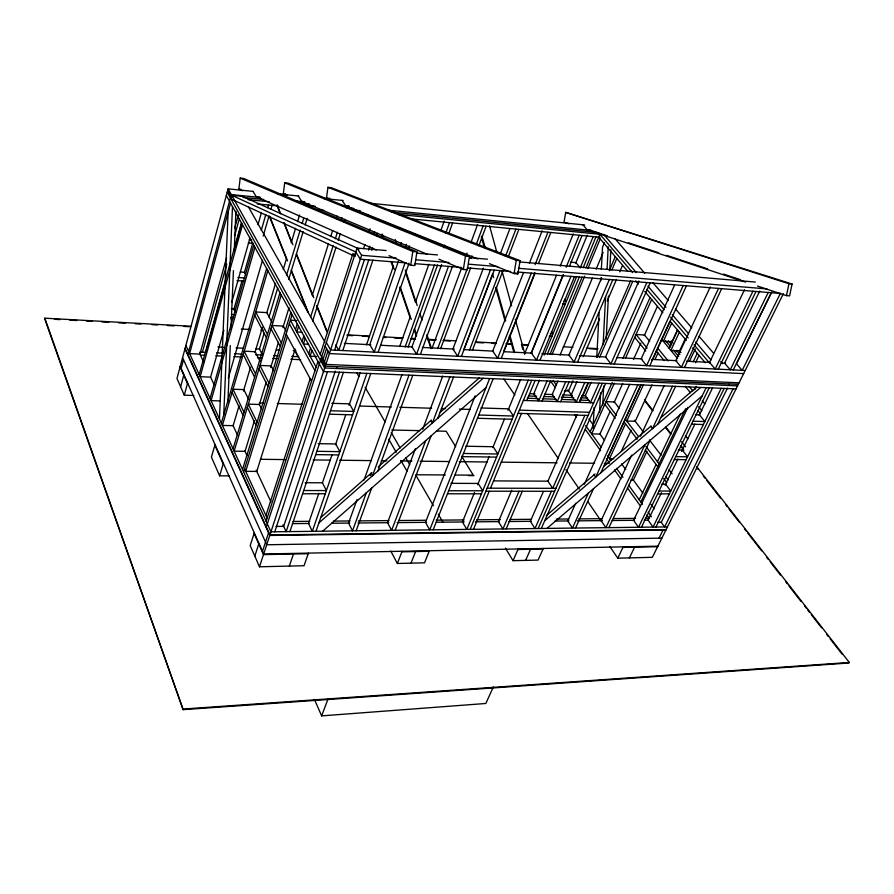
<?xml version="1.0" encoding="UTF-8"?>
<svg xmlns="http://www.w3.org/2000/svg" width="894" height="894" viewBox="0 0 894 894"><rect width="100%" height="100%" fill="white"/><g stroke="black" fill="none" stroke-linecap="round" stroke-linejoin="round"><path stroke-width="1.34" d="M219.466 419.018L228.126 212.124M223.757 414.917L232.485 206.659M227.881 402.512L230.272 345.587M230.965 328.925L233.423 270.603M234.239 251.248L235.915 211.152M593.057 428.371L594.152 407.463M596.767 357.276L599.103 312.676M600.768 280.615L600.913 277.822M601.349 269.463L602.522 247.157L604.366 242.732M599.561 412.302L600.589 392.824M603.137 344.134L605.607 296.83M607.071 269.005L608.233 246.755M602.69 405.451L603.707 385.996M606.188 338.759L608.423 296.059M609.764 270.39L610.848 249.728M231.758 195.317L231.3 199.116L355.108 256.433L355.745 251.952L231.758 195.317L242.542 196.389L359.153 248.979M242.442 190.746L238.843 189.159L240.207 178.118L243.682 178.487L416.917 251.817L414.838 265.563L410.715 265.239L389.035 255.639M287.086 195.272L283.309 193.674L284.728 182.801L288.103 183.158L469.462 256.332L467.316 269.809L463.349 269.485L438.976 259.226M331.316 199.999L326.489 198.066L327.953 187.349L331.227 187.695L520.096 260.679L517.883 273.899L514.061 273.598L489.465 263.685M410.715 265.239L412.793 251.471L240.207 178.118M463.349 269.485L465.495 255.986L284.728 182.801M514.061 273.598L516.274 260.344L327.953 187.349M757.464 286.046L786.485 295.623L789.592 295.88L792.073 284.013L565.712 212.381L564.013 222.181L569.02 223.835M786.485 295.623L788.966 283.744L792.073 284.013M191.148 326.254L44.823 318.186L44.7 318.767L183.136 709.668L848.987 662.99L849.3 662.465L696.728 466.724M253.058 191.383L228.115 188.857L176.967 378.486L184.287 395.17L193.83 395.483M181.158 368.417L183.516 359.69M187.885 354.516L230.395 197.909M180.61 386.778L183.751 375.201M230.563 203.161L189.629 353.622L199.921 354.102L226.54 257.74M184.287 395.17L187.628 382.99M234.675 228.294L238.363 214.906M202.379 352.214L226.797 264.065M234.563 236.016L239.38 218.65M199.183 374.575L241.414 222.818M225.836 280.336L205.788 352.37L199.809 352.091M235.122 246.99L241.805 222.986M242.509 224.819L200.155 376.709L210.604 377.112L223.869 330.244M231.825 302.127L250.029 237.849M231.077 319.27L231.837 316.599M233.725 309.939L242.073 280.627M244.353 272.625L252.7 243.313M258.008 224.662L261.428 212.66M210.068 398.411L253.773 245.224M254.924 247.303L211.073 400.624L220.337 400.914M261.272 230.417L265.864 214.381M267.775 207.71L268.546 205.028M263.205 236.061L268.971 216.046M270.893 209.375L272.044 205.374M228.283 378.173L262.512 260.277M215.052 444.631L211.409 457.069L219.622 475.82L229.11 475.876M221.343 423.141L266.635 268.513M267.82 270.67L222.394 425.432L233.144 425.678L239.078 405.742M243.436 391.125L250.566 367.199M254.924 352.582L262.445 327.338M266.803 312.71L275.52 283.476M219.622 475.82L223.355 463.315M264.199 333.104L259.439 349.018L262.512 355.019M268.971 317.18L277.699 287.991M283.264 269.418L286.438 258.813M291.209 242.889L295.579 228.294M297.557 221.667L299.546 215.029M233.055 448.788L280.001 292.729M286.549 275.229L300.183 230.015M302.183 223.366L303.781 218.047M281.241 294.975L234.139 451.168L245.045 451.325L254.41 420.739M288.695 279.464L303.167 231.647M305.178 224.997L307.19 218.359M259.294 404.781L266.211 382.174M270.692 367.546L278.425 342.29M282.895 327.662L289.008 307.715M242.509 469.506L290.818 312.341M243.626 471.965L292.103 314.654M287.387 336.412L245.705 471.339L256.757 471.429L295.154 349.006M295.534 329.629L297.277 324.03M298.585 326.388L296.842 331.998L302.004 332.277M312.308 295.266L328.467 243.738M330.948 235.815L332.613 230.529M336.345 218.639L337.172 216.002M183.136 709.668L44.823 318.186M302.083 341.564L303.859 335.943M310.643 316.957L333.216 245.448M335.317 238.821L337.407 232.205M341.162 220.282L342 217.633M305.189 338.345L303.401 343.978L308.609 344.246M312.609 321.125L336.099 247.057M338.189 240.441L340.29 233.826M344.067 221.924L344.905 219.276M308.743 353.733L310.553 348.079M311.905 350.537L310.095 356.192L316.655 356.494M254.287 532.846L250.197 545.586L259.495 566.796L304.049 565.723L308.43 553.107M265.931 515.503L310.173 378.698M254.812 556.124L258.757 543.954M266.121 521.247L317.94 361.455M320.253 354.326L352.974 253.438L354.482 255.829M266.311 526.991L320.488 360.405M321.069 358.639L357.008 248.063L386.152 250.543M323.047 359.343L326.567 348.537M262.501 551.319L268.558 532.79M324.444 361.858L327.975 351.051M363.601 248.487L364.897 244.531M369.211 231.378L370.071 228.741M259.495 566.796L361.623 255.293L357.008 248.063M274.771 531.796L327.506 371.714M334.613 350.146L364.461 259.528M368.529 250.152L369.837 246.196M373.748 234.317L374.62 231.68M371.736 250.421L372.608 247.794M376.542 235.927L377.413 233.3M368.753 259.875L338.792 350.347L335.719 344.995M335.272 371.122L283.666 526.365L276.112 526.443M336.647 368.496L337.239 366.708M342.793 350.549L372.854 260.21M339.429 372.217L286.125 531.651L282.962 524.867M289.902 531.606L343.385 372.385M289.354 566.081L293.467 554.012M366.495 344.905L393.36 266.244M400.523 245.269L401.417 242.643M318.856 493.276L308.508 523.482L312.308 531.327L366.886 373.379M303.692 490.527L326.388 490.56L322.443 482.805L331.909 455.191M335.507 444.687L345.866 414.481M349.018 405.295L360.26 372.463M398.489 260.925L369.781 344.693L374.228 352.113L405.071 262.847M405.63 246.878L406.535 244.252M408.323 248.465L409.228 245.85M316.007 531.282L370.764 373.536M378.128 352.303L409.072 263.171M399.663 346.548L410.324 316.498M415.431 302.127L428.874 264.233M440.932 230.261L444.173 221.12M405.105 347.051L434.562 264.535M445.793 233.11L449.526 222.628M408.089 347.207L437.613 264.792M443.715 247.783L444.653 245.168M448.866 233.401L452.621 222.93M357.019 499.59L348.571 523.091L352.527 530.824L366.305 492.829M364.059 480.011L402.099 374.295M441.591 264.546L411.966 346.894L416.582 354.214L448.442 266.378M370.239 475.619L371.122 473.183L372.507 475.731L408.994 375.145M356.125 530.779L371.669 488.124M377.916 470.97L412.76 375.301M420.37 354.404L452.319 266.691M432.081 348.157L461.796 267.407M466.109 255.684L467.07 253.08M470.903 242.654L477.608 224.428M437.68 348.615L467.651 267.675M471.037 258.534L472.01 255.919M476.357 244.174L483.118 225.891M440.608 348.761L470.635 267.921M478.871 245.749L486.135 226.193M415.386 448.743L387.538 522.711L391.65 530.332L425.689 440.63M422.706 429.276L442.731 376.072M483.397 268.055L452.923 349.029L457.706 356.259L490.493 269.809M449.883 376.866L432.372 423.007L430.863 420.538M493.343 686.938L485.844 703.477L321.628 715.882L328.042 698.974M463.774 349.722L492.449 274.402M500.372 253.628L509.759 228.953M395.159 530.298L431.132 435.847M437.859 418.18L453.537 377.022M461.382 356.438L494.259 270.122M469.529 350.135L499.958 270.737M505.445 256.422L515.916 229.087M472.39 350.292L502.864 270.971M508.362 256.679L518.855 229.367M429.377 550.704L424.538 562.818L397.372 563.477L402.099 551.252M475.139 395.874L425.488 522.342L429.735 529.863L489.61 378.542M523.504 272.67L492.717 351.096L497.645 358.237L531.315 273.139M411.017 563.153L415.576 551.564M529.404 263.182L542.144 230.797M535.093 264.646L547.944 232.194M503.97 350.47L534.858 272.67M538.456 263.596L550.816 232.474M433.154 529.818L493.164 378.698M501.221 358.416L534.97 273.441M524.543 354.035L556.515 275.229M560.192 266.177L573.289 233.882M531.07 353.219L562.996 274.994M566.137 267.295L579.223 235.245M474.502 492.449L462.444 521.973L466.824 529.404L528.231 380.173M477.642 484.749L489.174 456.51M492.84 447.525L504.372 419.286M508.038 410.301L520.621 379.492M563.41 274.704L531.394 353.119L536.467 360.159L570.942 276.369M569.456 266.256L582.039 235.513M575.58 263.507L587.213 235.245M470.143 529.36L531.695 380.319M539.942 360.338L574.496 276.659M544.178 355.074L576.675 276.525M580.407 267.507L593.191 236.597M473.462 529.315L489.253 491.197M490.504 488.18L521.47 413.453M526.823 400.534L535.137 380.464M547.407 353.935L579.424 276.749M583.167 267.742L595.974 236.865M539.44 380.14L533.74 393.841L538.713 400.948L547.083 380.967M550.101 354.069L582.173 276.972M585.916 267.976L599.941 234.262L398.478 214.448M551.989 354.616L584.676 276.179M587.894 268.457L600.22 238.888M560.057 355.041L592.364 278.135M596.13 269.161L603.137 252.499M542.099 401.06L550.492 381.112M557.957 380.922L552.19 394.533L557.23 401.585L565.701 381.749M601.595 277.911L568.908 355.074L574.116 362.036L609.35 279.509M511.726 490.258L498.439 521.627L502.942 528.946L519.045 491.242M609.272 270.737L615.273 256.623M611.876 269.988L616.804 258.433M506.183 528.913L522.308 491.242M560.572 401.708L569.065 381.894M577.49 362.204L612.792 279.788M572.92 380.822L568.55 390.98L564.494 390.823M583.279 356.706L599.628 318.633M607.216 300.987L616.469 279.464M619.732 271.854L622.459 265.518M576.921 381.727L571.098 395.237L576.194 402.244L584.754 382.554M597.226 357.455L630.683 280.615M579.491 402.356L588.073 382.688M582.43 396.701L588.52 382.733M599.595 357.343L632.829 281.174M543.284 548.447L538.076 560.091L513.055 560.683L518.185 548.95M543.373 491.555L530.365 521.314L534.981 528.555L551.397 491.275M576.976 414.727L547.921 481.173L552.693 488.336L584.855 415.341M591.135 382.33L585.268 395.763L590.409 402.736L599.036 383.157M638.908 280.973L605.573 356.985L610.904 363.858L646.831 282.56M538.143 528.51L602.31 383.291M525.616 560.382L530.544 549.251M541.295 528.477L605.584 383.425M614.189 364.026L650.173 282.839M590.174 431.869L612.189 382.464M622.917 358.405L650.016 297.601M614.279 383.191L591.627 433.892L599.919 434.082L610.155 411.341M625.61 357.835L651.659 299.535M614.133 402.501L622.671 383.548M633.477 359.544L640.864 343.128M644.283 335.552L657.358 306.497M575.747 503.233L567.712 520.945L572.439 528.086L588.464 492.985M584.341 484.246L629.644 384.275M674.501 285.287L641.177 358.84L646.608 365.635L683.184 285.532M637.869 384.789L595.672 477.206L594.018 474.848M607.998 456.577L641.02 384.431M652.028 360.383L669.986 321.158L686.324 340.413M575.512 528.052L593.56 488.638M600.802 472.814L641.054 384.923M649.815 365.791L686.436 285.789M625.521 423.79L609.518 458.667L613.709 458.734M643.535 384.509L626.783 421.029L635.232 421.275L652.061 384.878M655.101 359.321L657.984 353.029M671.685 323.159L663.359 341.318L671.964 341.832L677.54 329.763M621.341 451.336L631.097 430.226M669.226 348.392L677.652 330.188M679.373 332.21L670.925 350.448L679.563 350.929L685.217 338.815M631.678 455.102L601.059 520.621L605.886 527.672L644.887 444.843M640.506 436.194L664.063 385.795M710.283 286.907L675.819 360.651L681.362 367.356L718.53 288.416M672.467 386.253L652.519 428.617L650.754 426.326M608.881 527.628L650.05 440.429M657.727 424.169L675.573 386.376M684.48 367.512L721.693 288.673M689.598 361.031L695.353 348.861M646.965 451.314L633.377 480.056L630.952 480.044M693.185 361.869L697.253 353.298M695.532 362.752L699.03 355.399M639.188 499.791L656.107 464.478M657.448 461.695L680.278 414.067M640.797 502.015L685.631 408.714M694.75 389.728L696.359 386.387M687.933 407.351L633.578 520.308L638.506 527.259L706.171 387.672M744.501 289.79L709.557 362.405L715.2 369.032L752.927 291.221M783.367 293.701L652.329 557.331L617.754 558.169L623.207 546.86M641.434 527.225L709.188 387.795M718.24 369.188L756 291.466M629.387 557.89L634.606 547.173M661.471 492.717L648.094 520.163L653.056 527.08L721.179 388.298M665.114 485.23L677.887 459.024M681.53 451.537L694.906 424.091M699.164 415.352L712.54 387.907M759.744 291.042L724.587 363.188L730.275 369.781L768.225 292.461M655.95 527.047L724.174 388.421M733.27 369.926L771.276 292.718M771.824 292.036L736.5 363.813L742.21 370.373L780.35 293.456M728.655 385.493L729.415 383.962M727.481 388.119L661.247 522.342L657.559 522.375M659.012 538.188L663.024 530.086M733.08 388.801L664.588 526.935L661.012 522.018M320.756 517.548L371.926 472.468M378.184 466.947L431.444 420.024M439.792 412.67L479.475 377.704M318.912 522.923L483.173 378.274M322.667 531.192L486.034 387.594M546.335 515.626L595.058 473.965M603.528 466.713L651.19 425.957M660.722 417.811L696.739 387.013M544.714 520.755L700.706 387.437M546.96 528.399L702.148 395.975M183.348 709.02L849.3 662.465M657.872 546.178L263.696 554.001L180.242 366.361M308.218 553.71L263.495 554.615L254.097 533.461M401.875 551.833L429.142 551.285M517.939 549.508L543.038 549.005M622.95 547.407L657.615 546.703M661.873 538.143L266.725 544.77L182.588 357.634M666.108 529.617L269.932 534.958L185.092 348.381M665.896 530.041L269.776 535.461L184.969 348.85M667.46 526.901L270.96 531.841L185.885 345.43M292.461 523.638L309.212 523.471M331.551 523.258L349.699 523.079M358.081 522.99L388.801 522.699M397.171 522.61L426.494 522.331M436.261 522.23L464.187 521.962M475.362 521.85L499.098 521.615M508.865 521.526L531.204 521.303M554.939 521.068L568.908 520.934M577.278 520.856L602.411 520.61M612.189 520.509L634.528 520.297M644.295 520.196L648.485 520.163M293.098 521.47L309.76 521.314M333.384 521.101L350.046 520.956M358.382 520.878L388.946 520.599M398.668 520.52L426.449 520.263M436.171 520.174L464.075 519.928M476.647 519.816L500.383 519.593M510.161 519.503L531.114 519.313M556.247 519.09L568.819 518.978M578.597 518.889L602.321 518.676M613.418 518.576L635.612 518.375M645.323 518.285L649.491 518.252M302.619 493.745L325.293 493.745M447.458 493.79L481.464 493.801M657.649 493.868L669.36 493.868M448.665 490.739L482.704 490.784L478.167 483.442L451.034 483.33M659.023 491.041L670.735 491.052L665.617 484.202L661.716 484.19M485.911 491.197L554.593 491.287M487.152 488.18L555.889 488.336M493.555 480.894L548.357 481.173M305.167 482.726L322.443 482.805M416.012 474.759L445.346 474.96M455.113 475.038L473.272 475.161L461.55 456.175M468.411 475.608L473.988 475.653M260.4 459.292L285.409 459.594M313.191 459.918L329.864 460.119M339.586 460.231L371.535 460.611M381.257 460.734L386.823 460.801M400.713 460.958L411.843 461.092M420.225 461.192L449.559 461.539M459.326 461.662L487.264 461.986M501.232 462.153L557.096 462.813M569.612 462.969L594.588 463.26M604.31 463.383L608.468 463.427M315.761 454.621L338.703 454.934M462.209 456.633L496.572 457.102M674.333 459.538L686.134 459.695M316.867 451.302L339.832 451.649L335.753 443.972L318.264 443.67M463.461 453.481L497.846 453.996L493.164 446.721L465.752 446.24M675.741 456.622L687.553 456.8L682.278 450.017L678.345 449.95M391.728 430.014L419.644 430.64M436.395 431.02L446.162 431.243L455.683 446.676M330.489 410.759L353.733 411.43L349.498 403.853L331.808 403.306M478.737 415.028L513.469 416.034L508.63 408.849L480.938 407.977M692.962 421.197L704.863 421.543L699.421 414.827L695.465 414.704M329.338 414.19L352.56 414.838M477.441 418.28L512.15 419.241M691.509 424.192L703.399 424.516M518.051 413.352L588.107 415.442M519.38 410.134L589.492 412.302M259.316 402.959L263.495 403.082M277.408 403.507L302.463 404.278M359.522 406.032L391.46 407.016M399.774 407.273L431.634 408.245M441.334 408.547L445.491 408.67M459.348 409.094L470.423 409.441M527.248 398.221L538.266 398.612M542.39 398.758L556.157 399.249M561.667 399.45L575.434 399.931M579.558 400.076L589.191 400.423M523.392 400.411L593.672 402.848M529.46 393.684L534.958 393.885M544.569 394.243L552.805 394.556M562.427 394.913L572.037 395.271M581.648 395.629L585.771 395.785M528.354 395.953L536.601 396.243M543.485 396.5L554.481 396.902M561.354 397.148L573.724 397.595M580.608 397.841L587.481 398.098M736.03 388.924L323.505 371.546L226.327 195.484M737.55 385.873L324.678 367.97L227.221 192.176M739.07 382.822L325.852 364.383L228.115 188.857M738.31 384.353L325.271 366.182L321.058 358.617M216.549 352.873L223.511 353.197M234.653 353.722L241.615 354.046M255.55 354.694L261.126 354.963M273.653 355.544L277.833 355.745M291.768 356.393L298.73 356.717M200.412 355.097L204.592 355.287M215.722 355.79L222.684 356.114M233.815 356.628L242.173 357.008M257.483 357.712L261.651 357.902M272.793 358.405L276.972 358.606M290.885 359.243L300.63 359.69M217.946 346.995L223.522 347.263M236.061 347.878L243.034 348.213M255.572 348.828L259.752 349.029M276.481 349.845L279.274 349.99M293.21 350.66L295.992 350.806M743.652 373.614L329.394 353.566L325.148 346.045M745.183 370.518L330.59 349.945L326.332 342.424M344.413 343.363L370.842 344.749M380.576 345.252L412.57 346.917M422.303 347.431L454.297 349.096M464.042 349.61L493.242 351.13M504.372 351.711L532.198 353.164M541.932 353.666L569.757 355.119M579.491 355.622L605.92 357.008M617.05 357.578L642.082 358.885M651.827 359.399L676.859 360.695M686.592 361.21L710.238 362.439M721.369 363.02L725.548 363.243M241.313 329.014L249.672 329.473M260.825 330.087L263.607 330.244M347.218 334.848L369.513 336.077M383.448 336.848L402.959 337.921M411.318 338.39L415.498 338.614M428.047 339.307L436.406 339.765M443.368 340.156L455.918 340.849M475.418 341.921L496.326 343.072M506.082 343.609L511.659 343.922M521.403 344.458L528.376 344.838M563.209 346.76L572.965 347.297M586.9 348.068L598.052 348.682M54.456 319.303L60.021 319.605M69.777 320.141L76.75 320.533M86.495 321.069L92.071 321.371M101.827 321.907L108.789 322.287M118.544 322.823L125.518 323.203M135.262 323.74L140.839 324.053M151.98 324.667L157.556 324.969M167.312 325.505L174.274 325.885M184.03 326.422L189.606 326.723M347.051 335.373L352.627 335.686M362.372 336.222L369.345 336.602M383.28 337.373L386.063 337.519M394.422 337.977L401.384 338.368M411.139 338.904L415.319 339.128M427.857 339.821L434.83 340.201M443.189 340.659L450.151 341.039M476.625 342.491L483.598 342.883M491.957 343.341L496.136 343.564M508.675 344.257L511.457 344.413M523.996 345.095L528.175 345.33M589.481 348.694L596.454 349.085M296.808 320.611L290.382 320.231L316.096 367.132M230.764 317.504L233.49 317.661M549.195 336.2L551.911 336.368M231.613 314.487L234.351 314.654M550.291 333.529L553.017 333.697L551.397 331.518M231.322 308.665L234.038 308.832L235.871 312.419M237.893 277.52L244.811 278.012M563.701 301.032L566.45 301.222L564.784 299.077M237.022 280.615L243.928 281.107M562.572 303.77L565.321 303.96M240.307 272.022L244.442 272.324L245.694 274.681M406.256 262.937L360.338 259.193L355.745 251.952M414.604 263.618L460.533 267.362M467.484 267.932L510.619 271.452M517.581 272.022L780.585 293.478M248.297 242.956L253.527 243.392M361.623 255.293L396.321 258.165M415.755 259.785L449.067 262.545M468.501 264.155L497.656 266.58M518.475 268.301L766.951 288.918M412.793 251.471L416.917 251.817M465.495 255.986L469.462 256.332M516.274 260.344L520.096 260.679M416.682 253.147L437.501 254.924M469.417 257.651L487.453 259.193M519.38 261.908L755.296 282.046M249.202 239.76L251.817 239.983M570.428 262.143L575.948 262.624L580.24 267.909M257.26 203.933L278.079 205.955M316.934 209.744L323.885 210.414M364.126 214.325L368.294 214.728M411.318 218.918L600.086 237.268M243 197.451L263.786 199.507M299.814 203.072L309.525 204.033M346.19 207.654L353.868 208.414M392.053 212.191L596.387 232.406M248.085 199.653L269.295 201.742M306.262 205.374L315.135 206.246M353.365 210.012L360.293 210.693M253.024 191.372L256.354 196.915L259.897 197.261M298.216 195.954L301.725 201.429L304.005 201.653M342.056 200.39L345.732 205.81L349.062 206.145M582.799 224.774L587.257 229.859L589.124 230.037M260.389 197.473L231.3 194.579L230.853 196.244L227.668 190.511M295.02 200.915L304.709 201.888M342.111 205.609L349.04 206.29M387.817 210.157L591.426 230.406M238.843 189.159L241.156 189.394M283.309 193.674L285.555 193.909M326.489 198.066L329.763 198.39M277.989 193.909L298.775 196.01M323.717 198.535L343.117 200.502M369.434 203.161L584.665 224.964M565.712 212.381L788.966 283.744M590.051 230.127L607.238 235.792M628.381 242.755L658.766 252.778M666.701 255.382L707.657 268.882M723.514 274.112L740.701 279.766M587.257 229.859L745.585 282.124M515.313 272.871L517.883 273.899M345.732 205.81L477.809 258.992M301.725 201.429L427.433 254.365M256.354 196.915L376.273 249.985M614.86 238.508L644.719 273.206M652.866 282.672L668.254 300.54M675.484 308.944L691.777 327.874M699.019 336.289L713.49 353.108M720.732 361.511L722.542 363.623M603.841 234.541L636.271 272.502M647.982 286.203L665.996 307.29M672.299 314.677L688.514 333.652M695.711 342.089L711.021 360.014M599.114 233.289L632.527 272.547M646.798 289.31L664.197 309.76M670.534 317.202L688.179 337.932M694.068 344.849L709.445 362.93M598.745 237.133L627.633 271.206M635.757 280.783L638.472 283.979M644.786 291.433L662.845 312.732M692.638 347.855L705.277 362.763M671.17 340.882L672.947 343.005M679.172 350.459L680.949 352.582M668.31 340.715L671.863 344.972M676.3 350.292L679.853 354.549M665.438 340.536L670.757 346.939M673.417 350.135L678.736 356.527M661.683 339.307L677.607 358.505M702.371 400.981L704.852 404.01M657.66 348.09L668.198 360.93M689.285 386.61L692.794 390.89M649.647 341.284L644.507 335.015L636.036 334.49L647.088 348.112M656.33 350.996L664.22 360.64M685.24 386.353L690.503 392.779M698.572 406.725L701.868 410.771M697.957 410.692L700.427 413.732M634.751 337.362L645.781 350.996M685.452 435.803L687.866 438.865M681.574 441.737L685.575 446.855M680.982 445.637L683.374 448.71M644.451 399.652L653.022 410.648M665.874 427.142L671.014 433.735M680.446 445.838L683.876 450.23M645.077 401.227L651.927 410.033M665.639 427.623L670.779 434.227M696.482 467.216L698.192 469.417M703.332 476.021L705.053 478.223M706.763 480.413L720.475 498.014M725.615 504.618L727.325 506.809M729.035 509.01L739.316 522.208M744.456 528.812L746.177 531.014M747.887 533.204L761.599 550.805M766.739 557.409L768.449 559.599M770.159 561.801L780.44 574.998M785.58 581.603L787.301 583.804M789.011 585.995L801.002 601.394M804.432 605.797L806.142 607.998M807.863 610.2L809.573 612.401M811.283 614.591L821.564 627.789M826.704 634.394L828.425 636.595M830.135 638.797L842.126 654.184M634.494 420.292L643.635 432.316M649.446 439.96L661.079 455.258M669.014 469.652L672.132 473.764M619.24 408.346L614.39 401.931L606.031 401.641L616.491 415.576M625.219 418.962L638.45 436.495M645.881 446.363L659.113 463.897M665.84 476.793L668.164 479.899M623.956 421.711L637.154 439.267M645.401 450.23L657.772 466.69M663.706 478.558L666.801 482.693M604.825 404.356L615.251 418.314M567.768 389.896L571.847 395.506M588.99 419.062L593.884 425.79M599.606 433.646L604.5 440.373M621.643 463.93L625.722 469.54M633.064 479.642L642.864 493.097M651.022 504.317L654.285 508.809M553.163 380.587L556.403 385.091M585.637 425.589L601.07 446.966M607.562 455.974L610.814 460.477M616.502 468.344L622.995 477.351M628.683 485.23L642.484 504.35M648.172 512.228L651.413 516.732M550.436 380.933L555.297 387.694M574.741 414.715L576.362 416.973M585.279 429.355L600.667 450.755M606.344 458.633L609.585 463.137M614.446 469.898L620.928 478.905M627.409 487.912L640.372 505.926M646.854 514.933L649.279 518.319M503.892 379.101L514.866 395.126M527.415 413.441L558.135 458.264M565.969 469.708L579.245 489.074M587.827 501.612L601.003 520.833M609.831 546.502L617.754 558.169M505.434 548.167L513.055 560.683M356.84 372.932L358.919 376.53M365.143 387.337L385.113 421.946M391.259 432.607L400.143 448.006M405.608 457.493L409.743 464.656M416.001 475.507L433.389 505.658M438.25 514.095L443.033 522.387M388.756 439.267L396.198 452.263M400.925 460.533L407.005 471.16M248.219 206.514L324.701 341.698M289.321 323.706L314.956 370.675M285.89 330.791L283.376 326.12L272.044 325.472L281.387 343.05M286.125 334.065L311.537 381.213M294.897 350.75L298.104 356.684M271.843 322.052L266.825 312.632L255.706 311.95L267.462 334.39M390.79 551.073L397.372 563.477M271.027 328.858L280.336 346.447M254.734 315.269L266.457 337.731M273.631 370.652L271.184 365.914L259.998 365.434L269.016 383.269M260.031 361.265L255.181 351.711L244.185 351.186L255.561 373.96M259.003 368.708L268.01 386.566M243.246 354.404L254.589 377.201M261.741 409.284L259.383 404.479L248.32 404.144L257.047 422.225M248.577 399.294L243.883 389.616L233.021 389.236L244.028 412.313M247.359 407.318L256.064 425.41M232.105 392.354L243.079 415.453M256.209 470.233L270.86 501.679M199.552 353.309L203.653 362.148M210.682 377.302L214.202 384.878M232.954 425.287L237.648 435.389M244.677 450.531L247.023 455.582M244.576 468.881L267.138 518.129M180.085 366.942L187.472 383.571M214.873 445.223L223.187 463.908M314.409 699.343L321.628 715.882M269.306 216.214L286.426 258.847M291.478 271.407L307.435 311.146M269.887 216.84L287.566 260.869M291.209 269.943L308.374 312.676M277.106 204.771L280.671 213.811M284.236 222.852L292.897 244.8M296.462 253.829L313.783 297.724M316.834 305.469L327.528 332.579M277.464 206.637L279.956 212.962M283.957 223.087L291.455 242.062M296.45 254.745L312.71 295.925M316.778 306.229L326.433 330.679M382.263 234.049L383.604 237.994M391.639 261.651L394.321 269.541M400.132 286.628L411.285 319.482M414.414 328.69L416.649 335.261M381.894 234.72L383.224 238.631M391.203 262.11L392.98 267.328M399.909 287.7L410.134 317.783M414.146 329.551L416.369 336.088M405.373 271.843L415.52 302.295M427.008 336.714L430.975 348.626M395.204 239.491L396.523 243.447M405.328 269.887L417.219 305.569M419.867 313.503L422.069 320.108M426.907 334.658L431.321 347.867M481.922 236.061L485.319 248.119M492.493 273.586L493.622 277.609M496.271 286.996L505.702 320.499M509.859 335.25L514.765 352.672M481.307 236.843L484.291 247.437M495.678 287.767L505.132 321.304M509.301 336.066L513.838 352.158M489.554 225.802L496.896 252.488M502.048 271.161L511.603 305.849M515.279 319.192L524.834 353.89M521.694 345.408L522.8 349.398"/></g></svg>
